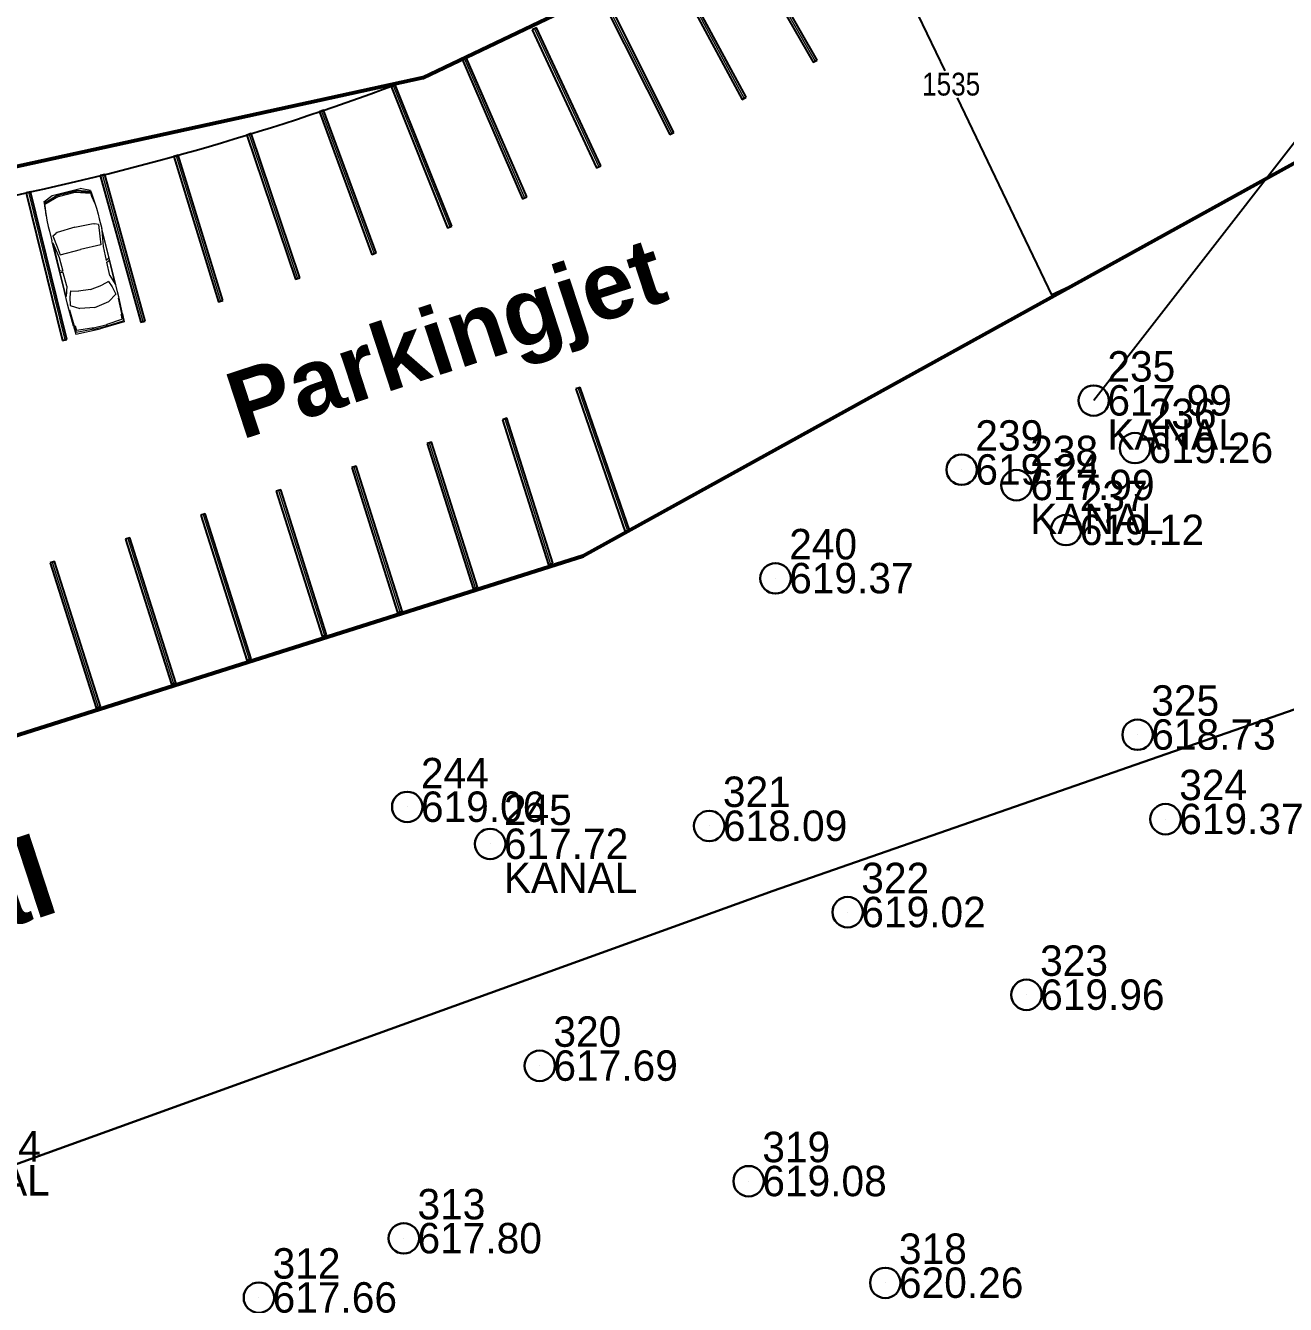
# Model space of a CAD drawing. Header units: centimetres. Extents: x 85226 to 578505, y -13061 to 170378.
# Drawn here: x 466040 to 470181, y 98941 to 103145 of the extents above; entities that cross this region are included whole.
import ezdxf

# ---------------------------------------------------------------- set-up
doc = ezdxf.new("R2010")
doc.units = ezdxf.units.CM
for name, color, linetype, lineweight in [('01 Bodrumi_Pen_No__87', 87, 'Continuous', 18), ('Dimensionet', 150, 'Continuous', 15), ('Dimensionet_Pen_No__4', 4, 'Continuous', 18), ('Pllaka 0 kontrapllaka_Pen_No__62', 62, 'Continuous', 18), ('Spotat', 1, 'Continuous', 15)]:
    doc.layers.add(name, color=color, linetype=linetype, lineweight=lineweight)
for name, color, linetype in [('_KOCKA', 5, 'Continuous'), ('OBILIQ_PAR_PARCELGEOM_ILI', 7, 'Continuous'), ('Parcela Baze', 7, 'Continuous'), ('V-NODE', 1, 'Continuous'), ('V-NODE-TEXT', 11, 'Continuous')]:
    doc.layers.add(name, color=color, linetype=linetype)
doc.styles.add('Dimensionet CM', font='swissc.ttf', dxfattribs={"height": 15})
doc.dimstyles.new('Maxi shkronjat', dxfattribs={"dimscale": 2, "dimtxt": 30, "dimasz": 1, "dimexe": 1, "dimexo": 1, "dimgap": 3, "dimtad": 0, "dimtih": 1, "dimtoh": 1, "dimzin": 9, "dimtxsty": 'Dimensionet CM', "dimblk": 'ARCHTICK', "dimcen": 1, "dimdle": 1, "dimadec": 0, "dimazin": 0, "dimtfac": 1, "dimtmove": 0, "dimatfit": 3, "dimldrblk": 'ARCHTICK', "dimfxl": 1, "dimarcsym": 0})

# ---------------------------------------------------------------- blocks, each defined once
blk = doc.blocks.new('*U3408')
at = {"color": 0, "linetype": 'ByBlock', "lineweight": -2, "transparency": 16777216}
blk.add_line((0, 0), (0, 0), dxfattribs=at)
blk.add_circle((0, 0), 0.5, dxfattribs=at)
blk = doc.blocks.new('*U3409', base_point=(7509499.948, 4726953.658, 617.9886))
at = {"layer": 'V-NODE-TEXT', "color": 1, "linetype": 'ByBlock', "char_height": 1}
for s, insert, attachment_point in [('235', (7509500.398, 4726954.268573, 617.9886), 7), ('617.99', (7509500.398, 4726953.658, 617.9886), 4), ('KANAL', (7509500.398, 4726953.047427, 617.9886), 1)]:
    blk.add_mtext(s, dxfattribs=dict(at, insert=insert, attachment_point=attachment_point))
blk = doc.blocks.new('*U3410', base_point=(7509499.948, 4726953.658, 617.989))
at = {"layer": 'V-NODE-TEXT', "color": 7, "lineweight": -2}
blk.add_blockref('*U3409', (7509499.948, 4726953.658, 617.989), dxfattribs=at)
blk = doc.blocks.new('*U3411', base_point=(7509499.948, 4726953.658, 617.989))
at = {"layer": 'V-NODE', "color": 7, "lineweight": -2, "xscale": 0.9999999800000003, "yscale": 0.9999999800000003, "zscale": 0.9999999800000003}
blk.add_blockref('*U3408', (7509499.948, 4726953.658, 617.989), dxfattribs=at)
at = {"layer": 'V-NODE-TEXT', "color": 7, "lineweight": -2}
blk.add_blockref('*U3410', (7509499.948, 4726953.658, 617.989), dxfattribs=at)
blk = doc.blocks.new('*U3412', base_point=(7509501.305, 4726952.097, 619.2598))
at = {"layer": 'V-NODE-TEXT', "color": 1, "linetype": 'ByBlock', "char_height": 1}
for s, insert, attachment_point in [('236', (7509501.755, 4726952.707573, 619.2598), 7), ('619.26', (7509501.755, 4726952.097, 619.2598), 4)]:
    blk.add_mtext(s, dxfattribs=dict(at, insert=insert, attachment_point=attachment_point))
blk = doc.blocks.new('*U3413', base_point=(7509501.305, 4726952.097, 619.26))
at = {"layer": 'V-NODE-TEXT', "color": 7, "lineweight": -2}
blk.add_blockref('*U3412', (7509501.305, 4726952.097, 619.26), dxfattribs=at)
blk = doc.blocks.new('*U3414', base_point=(7509501.305, 4726952.097, 619.26))
at = {"layer": 'V-NODE', "color": 7, "lineweight": -2, "xscale": 0.9999999800000003, "yscale": 0.9999999800000003, "zscale": 0.9999999800000003}
blk.add_blockref('*U3408', (7509501.305, 4726952.097, 619.26), dxfattribs=at)
at = {"layer": 'V-NODE-TEXT', "color": 7, "lineweight": -2}
blk.add_blockref('*U3413', (7509501.305, 4726952.097, 619.26), dxfattribs=at)
blk = doc.blocks.new('*U3415', base_point=(7509499.039, 4726949.402, 619.1177))
at = {"layer": 'V-NODE-TEXT', "color": 1, "linetype": 'ByBlock', "char_height": 1}
for s, insert, attachment_point in [('237', (7509499.489, 4726950.012573, 619.1177), 7), ('619.12', (7509499.489, 4726949.402, 619.1177), 4)]:
    blk.add_mtext(s, dxfattribs=dict(at, insert=insert, attachment_point=attachment_point))
blk = doc.blocks.new('*U3416', base_point=(7509499.039, 4726949.402, 619.118))
at = {"layer": 'V-NODE-TEXT', "color": 7, "lineweight": -2}
blk.add_blockref('*U3415', (7509499.039, 4726949.402, 619.118), dxfattribs=at)
blk = doc.blocks.new('*U3417', base_point=(7509499.039, 4726949.402, 619.118))
at = {"layer": 'V-NODE', "color": 7, "lineweight": -2, "xscale": 0.9999999800000003, "yscale": 0.9999999800000003, "zscale": 0.9999999800000003}
blk.add_blockref('*U3408', (7509499.039, 4726949.402, 619.118), dxfattribs=at)
at = {"layer": 'V-NODE-TEXT', "color": 7, "lineweight": -2}
blk.add_blockref('*U3416', (7509499.039, 4726949.402, 619.118), dxfattribs=at)
blk = doc.blocks.new('*U3418', base_point=(7509497.41, 4726950.878, 617.9931))
at = {"layer": 'V-NODE-TEXT', "color": 1, "linetype": 'ByBlock', "char_height": 1}
for s, insert, attachment_point in [('238', (7509497.86, 4726951.488573, 617.9931), 7), ('617.99', (7509497.86, 4726950.878, 617.9931), 4), ('KANAL', (7509497.86, 4726950.267427, 617.9931), 1)]:
    blk.add_mtext(s, dxfattribs=dict(at, insert=insert, attachment_point=attachment_point))
blk = doc.blocks.new('*U3419', base_point=(7509497.41, 4726950.878, 617.993))
at = {"layer": 'V-NODE-TEXT', "color": 7, "lineweight": -2}
blk.add_blockref('*U3418', (7509497.41, 4726950.878, 617.993), dxfattribs=at)
blk = doc.blocks.new('*U3420', base_point=(7509497.41, 4726950.878, 617.993))
at = {"layer": 'V-NODE', "color": 7, "lineweight": -2, "xscale": 0.9999999800000003, "yscale": 0.9999999800000003, "zscale": 0.9999999800000003}
blk.add_blockref('*U3408', (7509497.41, 4726950.878, 617.993), dxfattribs=at)
at = {"layer": 'V-NODE-TEXT', "color": 7, "lineweight": -2}
blk.add_blockref('*U3419', (7509497.41, 4726950.878, 617.993), dxfattribs=at)
blk = doc.blocks.new('*U3421', base_point=(7509495.608, 4726951.387, 619.2397))
at = {"layer": 'V-NODE-TEXT', "color": 1, "linetype": 'ByBlock', "char_height": 1}
for s, insert, attachment_point in [('239', (7509496.058, 4726951.997573, 619.2397), 7), ('619.24', (7509496.058, 4726951.387, 619.2397), 4)]:
    blk.add_mtext(s, dxfattribs=dict(at, insert=insert, attachment_point=attachment_point))
blk = doc.blocks.new('*U3422', base_point=(7509495.608, 4726951.387, 619.24))
at = {"layer": 'V-NODE-TEXT', "color": 7, "lineweight": -2}
blk.add_blockref('*U3421', (7509495.608, 4726951.387, 619.24), dxfattribs=at)
blk = doc.blocks.new('*U3423', base_point=(7509495.608, 4726951.387, 619.24))
at = {"layer": 'V-NODE', "color": 7, "lineweight": -2, "xscale": 0.9999999800000003, "yscale": 0.9999999800000003, "zscale": 0.9999999800000003}
blk.add_blockref('*U3408', (7509495.608, 4726951.387, 619.24), dxfattribs=at)
at = {"layer": 'V-NODE-TEXT', "color": 7, "lineweight": -2}
blk.add_blockref('*U3422', (7509495.608, 4726951.387, 619.24), dxfattribs=at)
blk = doc.blocks.new('*U3424', base_point=(7509489.489, 4726947.815, 619.367))
at = {"layer": 'V-NODE-TEXT', "color": 1, "linetype": 'ByBlock', "char_height": 1}
for s, insert, attachment_point in [('240', (7509489.939, 4726948.426, 619.367), 7), ('619.37', (7509489.939, 4726947.815, 619.367), 4)]:
    blk.add_mtext(s, dxfattribs=dict(at, insert=insert, attachment_point=attachment_point))
blk = doc.blocks.new('*U3425', base_point=(7509489.489, 4726947.815, 619.367))
at = {"layer": 'V-NODE-TEXT', "color": 7, "lineweight": -2}
blk.add_blockref('*U3424', (7509489.489, 4726947.815, 619.367), dxfattribs=at)
blk = doc.blocks.new('*U3426', base_point=(7509489.489, 4726947.815, 619.367))
at = {"layer": 'V-NODE', "color": 7, "lineweight": -2, "xscale": 0.9999999800000003, "yscale": 0.9999999800000003, "zscale": 0.9999999800000003}
blk.add_blockref('*U3408', (7509489.489, 4726947.815, 619.367), dxfattribs=at)
at = {"layer": 'V-NODE-TEXT', "color": 7, "lineweight": -2}
blk.add_blockref('*U3425', (7509489.489, 4726947.815, 619.367), dxfattribs=at)
blk = doc.blocks.new('*U3427', base_point=(7509477.384, 4726940.302, 619.0599))
at = {"layer": 'V-NODE-TEXT', "color": 1, "linetype": 'ByBlock', "char_height": 1}
for s, insert, attachment_point in [('244', (7509477.834, 4726940.912573, 619.0599), 7), ('619.06', (7509477.834, 4726940.302, 619.0599), 4)]:
    blk.add_mtext(s, dxfattribs=dict(at, insert=insert, attachment_point=attachment_point))
blk = doc.blocks.new('*U3428', base_point=(7509477.384, 4726940.302, 619.06))
at = {"layer": 'V-NODE-TEXT', "color": 7, "lineweight": -2}
blk.add_blockref('*U3427', (7509477.384, 4726940.302, 619.06), dxfattribs=at)
blk = doc.blocks.new('*U3429', base_point=(7509477.384, 4726940.302, 619.06))
at = {"layer": 'V-NODE', "color": 7, "lineweight": -2, "xscale": 0.9999999800000003, "yscale": 0.9999999800000003, "zscale": 0.9999999800000003}
blk.add_blockref('*U3408', (7509477.384, 4726940.302, 619.06), dxfattribs=at)
at = {"layer": 'V-NODE-TEXT', "color": 7, "lineweight": -2}
blk.add_blockref('*U3428', (7509477.384, 4726940.302, 619.06), dxfattribs=at)
blk = doc.blocks.new('*U3430', base_point=(7509480.11, 4726939.084, 617.718))
at = {"layer": 'V-NODE-TEXT', "color": 1, "linetype": 'ByBlock', "char_height": 1}
for s, insert, attachment_point in [('245', (7509480.56, 4726939.694573, 617.718), 7), ('617.72', (7509480.56, 4726939.084, 617.718), 4), ('KANAL', (7509480.56, 4726938.473427, 617.718), 1)]:
    blk.add_mtext(s, dxfattribs=dict(at, insert=insert, attachment_point=attachment_point))
blk = doc.blocks.new('*U3431', base_point=(7509480.11, 4726939.084, 617.718))
at = {"layer": 'V-NODE-TEXT', "color": 7, "lineweight": -2}
blk.add_blockref('*U3430', (7509480.11, 4726939.084, 617.718), dxfattribs=at)
blk = doc.blocks.new('*U3432', base_point=(7509480.11, 4726939.084, 617.718))
at = {"layer": 'V-NODE', "color": 7, "lineweight": -2, "xscale": 0.9999999800000003, "yscale": 0.9999999800000003, "zscale": 0.9999999800000003}
blk.add_blockref('*U3408', (7509480.11, 4726939.084, 617.718), dxfattribs=at)
at = {"layer": 'V-NODE-TEXT', "color": 7, "lineweight": -2}
blk.add_blockref('*U3431', (7509480.11, 4726939.084, 617.718), dxfattribs=at)
blk = doc.blocks.new('*U3433', base_point=(7509460.8, 4726929.139, 617.2432))
at = {"layer": 'V-NODE-TEXT', "color": 1, "linetype": 'ByBlock', "char_height": 1}
for s, insert, attachment_point in [('246', (7509461.25, 4726929.749573, 617.2432), 7), ('617.24', (7509461.25, 4726929.139, 617.2432), 4), ('KANAL', (7509461.25, 4726928.528427, 617.2432), 1)]:
    blk.add_mtext(s, dxfattribs=dict(at, insert=insert, attachment_point=attachment_point))
blk = doc.blocks.new('*U3434', base_point=(7509460.8, 4726929.139, 617.243))
at = {"layer": 'V-NODE-TEXT', "color": 7, "lineweight": -2}
blk.add_blockref('*U3433', (7509460.8, 4726929.139, 617.243), dxfattribs=at)
blk = doc.blocks.new('*U3435', base_point=(7509460.8, 4726929.139, 617.243))
at = {"layer": 'V-NODE', "color": 7, "lineweight": -2, "xscale": 0.9999999800000003, "yscale": 0.9999999800000003, "zscale": 0.9999999800000003}
blk.add_blockref('*U3408', (7509460.8, 4726929.139, 617.243), dxfattribs=at)
at = {"layer": 'V-NODE-TEXT', "color": 7, "lineweight": -2}
blk.add_blockref('*U3434', (7509460.8, 4726929.139, 617.243), dxfattribs=at)
blk = doc.blocks.new('*U3574', base_point=(7509472.508, 4726924.172, 617.6588))
at = {"layer": 'V-NODE-TEXT', "color": 1, "linetype": 'ByBlock', "char_height": 1}
for s, insert, attachment_point in [('312', (7509472.958, 4726924.782573, 617.6588), 7), ('617.66', (7509472.958, 4726924.172, 617.6588), 4)]:
    blk.add_mtext(s, dxfattribs=dict(at, insert=insert, attachment_point=attachment_point))
blk = doc.blocks.new('*U3575', base_point=(7509472.508, 4726924.172, 617.659))
at = {"layer": 'V-NODE-TEXT', "color": 7, "lineweight": -2}
blk.add_blockref('*U3574', (7509472.508, 4726924.172, 617.659), dxfattribs=at)
blk = doc.blocks.new('*U3576', base_point=(7509472.508, 4726924.172, 617.659))
at = {"layer": 'V-NODE', "color": 7, "lineweight": -2, "xscale": 0.9999999800000003, "yscale": 0.9999999800000003, "zscale": 0.9999999800000003}
blk.add_blockref('*U3408', (7509472.508, 4726924.172, 617.659), dxfattribs=at)
at = {"layer": 'V-NODE-TEXT', "color": 7, "lineweight": -2}
blk.add_blockref('*U3575', (7509472.508, 4726924.172, 617.659), dxfattribs=at)
blk = doc.blocks.new('*U3577', base_point=(7509477.271, 4726926.12, 617.8008))
at = {"layer": 'V-NODE-TEXT', "color": 1, "linetype": 'ByBlock', "char_height": 1}
for s, insert, attachment_point in [('313', (7509477.721, 4726926.730573, 617.8008), 7), ('617.80', (7509477.721, 4726926.12, 617.8008), 4)]:
    blk.add_mtext(s, dxfattribs=dict(at, insert=insert, attachment_point=attachment_point))
blk = doc.blocks.new('*U3578', base_point=(7509477.271, 4726926.12, 617.801))
at = {"layer": 'V-NODE-TEXT', "color": 7, "lineweight": -2}
blk.add_blockref('*U3577', (7509477.271, 4726926.12, 617.801), dxfattribs=at)
blk = doc.blocks.new('*U3579', base_point=(7509477.271, 4726926.12, 617.801))
at = {"layer": 'V-NODE', "color": 7, "lineweight": -2, "xscale": 0.9999999800000003, "yscale": 0.9999999800000003, "zscale": 0.9999999800000003}
blk.add_blockref('*U3408', (7509477.271, 4726926.12, 617.801), dxfattribs=at)
at = {"layer": 'V-NODE-TEXT', "color": 7, "lineweight": -2}
blk.add_blockref('*U3578', (7509477.271, 4726926.12, 617.801), dxfattribs=at)
blk = doc.blocks.new('*U3592', base_point=(7509493.097, 4726924.655, 620.2556))
at = {"layer": 'V-NODE-TEXT', "color": 1, "linetype": 'ByBlock', "char_height": 1}
for s, insert, attachment_point in [('318', (7509493.547, 4726925.265573, 620.2556), 7), ('620.26', (7509493.547, 4726924.655, 620.2556), 4)]:
    blk.add_mtext(s, dxfattribs=dict(at, insert=insert, attachment_point=attachment_point))
blk = doc.blocks.new('*U3593', base_point=(7509493.097, 4726924.655, 620.256))
at = {"layer": 'V-NODE-TEXT', "color": 7, "lineweight": -2}
blk.add_blockref('*U3592', (7509493.097, 4726924.655, 620.256), dxfattribs=at)
blk = doc.blocks.new('*U3594', base_point=(7509493.097, 4726924.655, 620.256))
at = {"layer": 'V-NODE', "color": 7, "lineweight": -2, "xscale": 0.9999999800000003, "yscale": 0.9999999800000003, "zscale": 0.9999999800000003}
blk.add_blockref('*U3408', (7509493.097, 4726924.655, 620.256), dxfattribs=at)
at = {"layer": 'V-NODE-TEXT', "color": 7, "lineweight": -2}
blk.add_blockref('*U3593', (7509493.097, 4726924.655, 620.256), dxfattribs=at)
blk = doc.blocks.new('*U3595', base_point=(7509488.605, 4726927.998, 619.0756))
at = {"layer": 'V-NODE-TEXT', "color": 1, "linetype": 'ByBlock', "char_height": 1}
for s, insert, attachment_point in [('319', (7509489.055, 4726928.608573, 619.0756), 7), ('619.08', (7509489.055, 4726927.998, 619.0756), 4)]:
    blk.add_mtext(s, dxfattribs=dict(at, insert=insert, attachment_point=attachment_point))
blk = doc.blocks.new('*U3596', base_point=(7509488.605, 4726927.998, 619.076))
at = {"layer": 'V-NODE-TEXT', "color": 7, "lineweight": -2}
blk.add_blockref('*U3595', (7509488.605, 4726927.998, 619.076), dxfattribs=at)
blk = doc.blocks.new('*U3597', base_point=(7509488.605, 4726927.998, 619.076))
at = {"layer": 'V-NODE', "color": 7, "lineweight": -2, "xscale": 0.9999999800000003, "yscale": 0.9999999800000003, "zscale": 0.9999999800000003}
blk.add_blockref('*U3408', (7509488.605, 4726927.998, 619.076), dxfattribs=at)
at = {"layer": 'V-NODE-TEXT', "color": 7, "lineweight": -2}
blk.add_blockref('*U3596', (7509488.605, 4726927.998, 619.076), dxfattribs=at)
blk = doc.blocks.new('*U3598', base_point=(7509481.739, 4726931.792, 617.6876))
at = {"layer": 'V-NODE-TEXT', "color": 1, "linetype": 'ByBlock', "char_height": 1}
for s, insert, attachment_point in [('320', (7509482.189, 4726932.402573, 617.6876), 7), ('617.69', (7509482.189, 4726931.792, 617.6876), 4)]:
    blk.add_mtext(s, dxfattribs=dict(at, insert=insert, attachment_point=attachment_point))
blk = doc.blocks.new('*U3599', base_point=(7509481.739, 4726931.792, 617.688))
at = {"layer": 'V-NODE-TEXT', "color": 7, "lineweight": -2}
blk.add_blockref('*U3598', (7509481.739, 4726931.792, 617.688), dxfattribs=at)
blk = doc.blocks.new('*U3600', base_point=(7509481.739, 4726931.792, 617.688))
at = {"layer": 'V-NODE', "color": 7, "lineweight": -2, "xscale": 0.9999999800000003, "yscale": 0.9999999800000003, "zscale": 0.9999999800000003}
blk.add_blockref('*U3408', (7509481.739, 4726931.792, 617.688), dxfattribs=at)
at = {"layer": 'V-NODE-TEXT', "color": 7, "lineweight": -2}
blk.add_blockref('*U3599', (7509481.739, 4726931.792, 617.688), dxfattribs=at)
blk = doc.blocks.new('*U3601', base_point=(7509487.31, 4726939.675, 618.0936))
at = {"layer": 'V-NODE-TEXT', "color": 1, "linetype": 'ByBlock', "char_height": 1}
for s, insert, attachment_point in [('321', (7509487.76, 4726940.285573, 618.0936), 7), ('618.09', (7509487.76, 4726939.675, 618.0936), 4)]:
    blk.add_mtext(s, dxfattribs=dict(at, insert=insert, attachment_point=attachment_point))
blk = doc.blocks.new('*U3602', base_point=(7509487.31, 4726939.675, 618.094))
at = {"layer": 'V-NODE-TEXT', "color": 7, "lineweight": -2}
blk.add_blockref('*U3601', (7509487.31, 4726939.675, 618.094), dxfattribs=at)
blk = doc.blocks.new('*U3603', base_point=(7509487.31, 4726939.675, 618.094))
at = {"layer": 'V-NODE', "color": 7, "lineweight": -2, "xscale": 0.9999999800000003, "yscale": 0.9999999800000003, "zscale": 0.9999999800000003}
blk.add_blockref('*U3408', (7509487.31, 4726939.675, 618.094), dxfattribs=at)
at = {"layer": 'V-NODE-TEXT', "color": 7, "lineweight": -2}
blk.add_blockref('*U3602', (7509487.31, 4726939.675, 618.094), dxfattribs=at)
blk = doc.blocks.new('*U3604', base_point=(7509491.86, 4726936.841, 619.017))
at = {"layer": 'V-NODE-TEXT', "color": 1, "linetype": 'ByBlock', "char_height": 1}
for s, insert, attachment_point in [('322', (7509492.31, 4726937.451573, 619.017), 7), ('619.02', (7509492.31, 4726936.841, 619.017), 4)]:
    blk.add_mtext(s, dxfattribs=dict(at, insert=insert, attachment_point=attachment_point))
blk = doc.blocks.new('*U3605', base_point=(7509491.86, 4726936.841, 619.017))
at = {"layer": 'V-NODE-TEXT', "color": 7, "lineweight": -2}
blk.add_blockref('*U3604', (7509491.86, 4726936.841, 619.017), dxfattribs=at)
blk = doc.blocks.new('*U3606', base_point=(7509491.86, 4726936.841, 619.017))
at = {"layer": 'V-NODE', "color": 7, "lineweight": -2, "xscale": 0.9999999800000003, "yscale": 0.9999999800000003, "zscale": 0.9999999800000003}
blk.add_blockref('*U3408', (7509491.86, 4726936.841, 619.017), dxfattribs=at)
at = {"layer": 'V-NODE-TEXT', "color": 7, "lineweight": -2}
blk.add_blockref('*U3605', (7509491.86, 4726936.841, 619.017), dxfattribs=at)
blk = doc.blocks.new('*U3607', base_point=(7509497.737, 4726934.124, 619.958))
at = {"layer": 'V-NODE-TEXT', "color": 1, "linetype": 'ByBlock', "char_height": 1}
for s, insert, attachment_point in [('323', (7509498.187, 4726934.734573, 619.958), 7), ('619.96', (7509498.187, 4726934.124, 619.958), 4)]:
    blk.add_mtext(s, dxfattribs=dict(at, insert=insert, attachment_point=attachment_point))
blk = doc.blocks.new('*U3608', base_point=(7509497.737, 4726934.124, 619.958))
at = {"layer": 'V-NODE-TEXT', "color": 7, "lineweight": -2}
blk.add_blockref('*U3607', (7509497.737, 4726934.124, 619.958), dxfattribs=at)
blk = doc.blocks.new('*U3609', base_point=(7509497.737, 4726934.124, 619.958))
at = {"layer": 'V-NODE', "color": 7, "lineweight": -2, "xscale": 0.9999999800000003, "yscale": 0.9999999800000003, "zscale": 0.9999999800000003}
blk.add_blockref('*U3408', (7509497.737, 4726934.124, 619.958), dxfattribs=at)
at = {"layer": 'V-NODE-TEXT', "color": 7, "lineweight": -2}
blk.add_blockref('*U3608', (7509497.737, 4726934.124, 619.958), dxfattribs=at)
blk = doc.blocks.new('*U3610', base_point=(7509502.309, 4726939.899, 619.37))
at = {"layer": 'V-NODE-TEXT', "color": 1, "linetype": 'ByBlock', "char_height": 1}
for s, insert, attachment_point in [('324', (7509502.759, 4726940.51, 619.37), 7), ('619.37', (7509502.759, 4726939.899, 619.37), 4)]:
    blk.add_mtext(s, dxfattribs=dict(at, insert=insert, attachment_point=attachment_point))
blk = doc.blocks.new('*U3611', base_point=(7509502.309, 4726939.899, 619.37))
at = {"layer": 'V-NODE-TEXT', "color": 7, "lineweight": -2}
blk.add_blockref('*U3610', (7509502.309, 4726939.899, 619.37), dxfattribs=at)
blk = doc.blocks.new('*U3612', base_point=(7509502.309, 4726939.899, 619.37))
at = {"layer": 'V-NODE', "color": 7, "lineweight": -2, "xscale": 0.9999999800000003, "yscale": 0.9999999800000003, "zscale": 0.9999999800000003}
blk.add_blockref('*U3408', (7509502.309, 4726939.899, 619.37), dxfattribs=at)
at = {"layer": 'V-NODE-TEXT', "color": 7, "lineweight": -2}
blk.add_blockref('*U3611', (7509502.309, 4726939.899, 619.37), dxfattribs=at)
blk = doc.blocks.new('*U3613', base_point=(7509501.39, 4726942.675, 618.727))
at = {"layer": 'V-NODE-TEXT', "color": 1, "linetype": 'ByBlock', "char_height": 1}
for s, insert, attachment_point in [('325', (7509501.84, 4726943.286, 618.727), 7), ('618.73', (7509501.84, 4726942.675, 618.727), 4)]:
    blk.add_mtext(s, dxfattribs=dict(at, insert=insert, attachment_point=attachment_point))
blk = doc.blocks.new('*U3614', base_point=(7509501.39, 4726942.675, 618.727))
at = {"layer": 'V-NODE-TEXT', "color": 7, "lineweight": -2}
blk.add_blockref('*U3613', (7509501.39, 4726942.675, 618.727), dxfattribs=at)
blk = doc.blocks.new('*U3615', base_point=(7509501.39, 4726942.675, 618.727))
at = {"layer": 'V-NODE', "color": 7, "lineweight": -2, "xscale": 0.9999999800000003, "yscale": 0.9999999800000003, "zscale": 0.9999999800000003}
blk.add_blockref('*U3408', (7509501.39, 4726942.675, 618.727), dxfattribs=at)
at = {"layer": 'V-NODE-TEXT', "color": 7, "lineweight": -2}
blk.add_blockref('*U3614', (7509501.39, 4726942.675, 618.727), dxfattribs=at)
blk = doc.blocks.new('_ArchTick')
at = {"layer": 'Spotat', "color": 0, "const_width": 0.15}
blk.add_lwpolyline([(-0.5, -0.5), (0.5, 0.5)], dxfattribs=at)
blk = doc.blocks.new('*D4633')
at = {"layer": 'DEFPOINTS', "color": 0, "transparency": 16777216}
for p in [(468844.9, 103689.2), (468751.5, 103644.6), (469506.9, 102304)]:
    blk.add_point(p, dxfattribs=at)
at = {"layer": 'Dimensionet', "color": 0, "lineweight": -2, "transparency": 16777216}
for p, q in [((468843.1, 103688.3), (468749.7, 103643.7)), ((468750.6, 103646.4), (469061.2, 102996.5)), ((469414.4, 102257.6), (469103.8, 102907.5)), ((469505.1, 102303.1), (469411.7, 102258.5))]:
    blk.add_line(p, q, dxfattribs=at)
at = {"layer": 'Dimensionet', "color": 0, "lineweight": -2, "transparency": 16777216, "xscale": 2, "yscale": 2, "zscale": 2}
for p, rotation in [((468751.5, 103644.6), 115.5430879740552), ((469413.5, 102259.4), 295.5430879740552)]:
    blk.add_blockref('_ArchTick', p, dxfattribs=dict(at, rotation=rotation))
at = {"layer": 'Dimensionet', "color": 0, "transparency": 16777216, "insert": (469082.5, 102952), "char_height": 15, "attachment_point": 5, "style": 'Dimensionet CM'}
blk.add_mtext('{\\H5x;1535}', dxfattribs=at)

msp = doc.modelspace()

# ---------------------------------------------------------------- linework, layer by layer
for p, q in [((468380.479, 103457.992), (468629.161, 103024.221)), ((468642.174, 103031.682), (468393.492, 103465.453)), ((468158.617, 103342.7), (468395.075, 102902.146)), ((468408.292, 102909.24), (468171.834, 103349.794)), ((467933.619, 103233.655), (468157.668, 102786.663)), ((468171.078, 102793.384), (467947.029, 103240.377)), ((467719.253, 103137.288), (467705.66, 103130.944)), ((467705.66, 103130.944), (467917.125, 102677.862)), ((467930.717, 102684.206), (467719.253, 103137.288)), ((467488.684, 103040.607), (467474.919, 103034.645)), ((467474.919, 103034.645), (467673.634, 102575.829)), ((467687.398, 102581.79), (467488.684, 103040.607)), ((468629.161, 103024.221), (468642.174, 103031.682)), ((467255.502, 102950.41), (467241.576, 102944.836)), ((467441.311, 102486.217), (467255.502, 102950.41)), ((467241.576, 102944.836), (467427.385, 102480.643)), ((468395.075, 102902.146), (468408.292, 102909.24)), ((467019.889, 102866.768), (467005.813, 102861.585)), ((467192.648, 102397.562), (467019.889, 102866.768)), ((467005.813, 102861.585), (467178.572, 102392.379)), ((466782.03, 102789.745), (466767.815, 102784.958)), ((466767.815, 102784.958), (466927.388, 102311.105)), ((466941.604, 102315.892), (466782.03, 102789.745)), ((468157.668, 102786.663), (468171.078, 102793.384)), ((466542.111, 102719.402), (466527.767, 102715.014)), ((466527.767, 102715.014), (466674.031, 102236.886)), ((466688.375, 102241.274), (466542.111, 102719.402)), ((466300.319, 102655.795), (466285.858, 102651.81)), ((466433.158, 102173.764), (466300.319, 102655.795)), ((467917.125, 102677.862), (467930.717, 102684.206)), ((466285.858, 102651.81), (466418.697, 102169.779)), ((466056.843, 102598.972), (466042.276, 102595.393)), ((466042.276, 102595.393), (466161.587, 102109.836)), ((466176.154, 102113.416), (466056.843, 102598.972)), ((467673.634, 102575.829), (467687.398, 102581.79)), ((467427.385, 102480.643), (467441.311, 102486.217)), ((467178.572, 102392.379), (467192.648, 102397.562)), ((466927.388, 102311.105), (466941.604, 102315.892)), ((466674.031, 102236.886), (466688.375, 102241.274)), ((466418.697, 102169.779), (466433.158, 102173.764)), ((466161.587, 102109.836), (466176.154, 102113.416)), ((467863.511, 101955.799), (467849.329, 101950.913)), ((467849.329, 101950.913), (468012.191, 101478.18)), ((468026.373, 101483.066), (467863.511, 101955.799)), ((467622.276, 101854.132), (467607.975, 101849.604)), ((467607.975, 101849.604), (467758.925, 101372.933)), ((467773.225, 101377.462), (467622.276, 101854.132)), ((467374.407, 101775.638), (467360.107, 101771.11)), ((467360.107, 101771.11), (467511.056, 101294.44)), ((467525.356, 101298.968), (467374.407, 101775.638)), ((467126.539, 101697.145), (467112.239, 101692.616)), ((467112.239, 101692.616), (467263.188, 101215.946)), ((467277.488, 101220.475), (467126.539, 101697.145)), ((466878.67, 101618.651), (466864.37, 101614.123)), ((466864.37, 101614.123), (467015.319, 101137.453)), ((467029.619, 101141.981), (466878.67, 101618.651)), ((466630.802, 101540.158), (466616.502, 101535.629)), ((466616.502, 101535.629), (466767.451, 101058.959)), ((466781.751, 101063.488), (466630.802, 101540.158)), ((466382.933, 101461.664), (466368.633, 101457.136)), ((466368.633, 101457.136), (466519.583, 100980.466)), ((466533.883, 100984.994), (466382.933, 101461.664)), ((466135.065, 101383.171), (466120.765, 101378.642)), ((466120.765, 101378.642), (466271.714, 100901.972)), ((466286.014, 100906.5), (466135.065, 101383.171)), ((467758.925, 101372.933), (467773.225, 101377.462)), ((467511.056, 101294.44), (467525.356, 101298.968)), ((467263.188, 101215.946), (467277.488, 101220.475)), ((467015.319, 101137.453), (467029.619, 101141.981)), ((466767.451, 101058.959), (466781.751, 101063.488)), ((466519.583, 100980.466), (466533.883, 100984.994)), ((466271.714, 100901.972), (466286.014, 100906.5))]:
    msp.add_line(p, q)
msp.add_arc((464153.256, 111301.404), 8908.593, 272.6900343, 290.3791367)
at = {"layer": '01 Bodrumi_Pen_No__87', "color": 87, "linetype": 'Continuous', "lineweight": 18}
for p, q in [((468380.479, 103457.992), (468629.161, 103024.221)), ((468642.174, 103031.682), (468393.492, 103465.453)), ((468158.617, 103342.7), (468395.075, 102902.146)), ((468408.292, 102909.24), (468171.834, 103349.794)), ((467933.619, 103233.655), (468157.668, 102786.663)), ((468171.078, 102793.384), (467947.029, 103240.377)), ((467719.253, 103137.288), (467705.66, 103130.944)), ((467705.66, 103130.944), (467917.125, 102677.862)), ((467930.717, 102684.206), (467719.253, 103137.288)), ((467488.684, 103040.607), (467474.919, 103034.645)), ((467474.919, 103034.645), (467673.634, 102575.829)), ((467687.398, 102581.79), (467488.684, 103040.607)), ((468629.161, 103024.221), (468642.174, 103031.682)), ((467255.502, 102950.41), (467241.576, 102944.836)), ((467441.311, 102486.217), (467255.502, 102950.41)), ((467241.576, 102944.836), (467427.385, 102480.643)), ((468395.075, 102902.146), (468408.292, 102909.24)), ((467019.889, 102866.768), (467005.813, 102861.585)), ((467192.648, 102397.562), (467019.889, 102866.768)), ((467005.813, 102861.585), (467178.572, 102392.379)), ((466782.03, 102789.745), (466767.815, 102784.958)), ((466767.815, 102784.958), (466927.388, 102311.105)), ((466941.604, 102315.892), (466782.03, 102789.745)), ((468157.668, 102786.663), (468171.078, 102793.384)), ((466542.111, 102719.402), (466527.767, 102715.014)), ((466527.767, 102715.014), (466674.031, 102236.886)), ((466688.375, 102241.274), (466542.111, 102719.402)), ((466300.319, 102655.795), (466285.858, 102651.81)), ((466433.158, 102173.764), (466300.319, 102655.795)), ((467917.125, 102677.862), (467930.717, 102684.206)), ((466285.858, 102651.81), (466418.697, 102169.779)), ((466056.843, 102598.972), (466042.276, 102595.393)), ((466042.276, 102595.393), (466161.587, 102109.836)), ((466176.154, 102113.416), (466056.843, 102598.972)), ((467673.634, 102575.829), (467687.398, 102581.79)), ((467427.385, 102480.643), (467441.311, 102486.217)), ((467178.572, 102392.379), (467192.648, 102397.562)), ((466927.388, 102311.105), (466941.604, 102315.892)), ((466674.031, 102236.886), (466688.375, 102241.274)), ((466418.697, 102169.779), (466433.158, 102173.764)), ((466161.587, 102109.836), (466176.154, 102113.416)), ((467863.511, 101955.799), (467849.329, 101950.913)), ((467849.329, 101950.913), (468012.191, 101478.18)), ((468026.373, 101483.066), (467863.511, 101955.799)), ((467622.276, 101854.132), (467607.975, 101849.604)), ((467607.975, 101849.604), (467758.925, 101372.933)), ((467773.225, 101377.462), (467622.276, 101854.132)), ((467374.407, 101775.638), (467360.107, 101771.11)), ((467360.107, 101771.11), (467511.056, 101294.44)), ((467525.356, 101298.968), (467374.407, 101775.638)), ((467126.539, 101697.145), (467112.239, 101692.616)), ((467112.239, 101692.616), (467263.188, 101215.946)), ((467277.488, 101220.475), (467126.539, 101697.145)), ((466878.67, 101618.651), (466864.37, 101614.123)), ((466864.37, 101614.123), (467015.319, 101137.453)), ((467029.619, 101141.981), (466878.67, 101618.651)), ((466630.802, 101540.158), (466616.502, 101535.629)), ((466616.502, 101535.629), (466767.451, 101058.959)), ((466781.751, 101063.488), (466630.802, 101540.158)), ((466382.933, 101461.664), (466368.633, 101457.136)), ((466368.633, 101457.136), (466519.583, 100980.466)), ((466533.883, 100984.994), (466382.933, 101461.664)), ((466135.065, 101383.171), (466120.765, 101378.642)), ((466120.765, 101378.642), (466271.714, 100901.972)), ((466286.014, 100906.5), (466135.065, 101383.171)), ((467758.925, 101372.933), (467773.225, 101377.462)), ((467511.056, 101294.44), (467525.356, 101298.968)), ((467263.188, 101215.946), (467277.488, 101220.475)), ((467015.319, 101137.453), (467029.619, 101141.981)), ((466767.451, 101058.959), (466781.751, 101063.488)), ((466519.583, 100980.466), (466533.883, 100984.994)), ((466271.714, 100901.972), (466286.014, 100906.5))]:
    msp.add_line(p, q, dxfattribs=at)
at = {"layer": '_KOCKA', "elevation": 62207.42, "flags": 128}
msp.add_lwpolyline([(474385.513, 109406.084), (473601.089, 107721.606), (473051.881, 106409.677), (472526.771, 105387.761), (471527.833, 104186.157), (470559.851, 103208.485), (469551.063, 101912.334)], dxfattribs=at)
at = {"layer": 'Dimensionet_Pen_No__4', "color": 4, "linetype": 'Continuous', "lineweight": 18}
for p, q in [((466100.644, 102565.271), (466127.877, 102586.34)), ((466101.129, 102561.683), (466141.532, 102586.812)), ((466101.667, 102559.252), (466146.21, 102583.216)), ((466148.196, 102583.226), (466103.923, 102557.132)), ((466127.877, 102586.34), (466219.673, 102609.172)), ((466141.532, 102586.812), (466207.388, 102603.192)), ((466146.21, 102583.216), (466152.247, 102587.392)), ((466148.196, 102583.226), (466203.181, 102596.902)), ((466197.651, 102598.685), (466152.247, 102587.392)), ((466204.941, 102597.824), (466197.651, 102598.685)), ((466203.181, 102596.902), (466254.519, 102594.589)), ((466255.519, 102597.518), (466204.941, 102597.824)), ((466254.856, 102599.918), (466207.388, 102603.192)), ((466253.604, 102603.316), (466219.673, 102609.172)), ((466253.604, 102603.316), (466254.856, 102599.918)), ((466255.519, 102597.518), (466254.519, 102594.589)), ((466258.338, 102583.276), (466254.519, 102594.589)), ((466254.856, 102599.918), (466256.527, 102595.036)), ((466256.527, 102595.036), (466257.995, 102590.442)), ((466257.995, 102590.442), (466268.32, 102560.779)), ((466268.32, 102560.779), (466258.338, 102583.276)), ((466100.644, 102565.271), (466101.129, 102561.683)), ((466101.129, 102561.683), (466101.94, 102556.587)), ((466101.667, 102559.252), (466103.923, 102557.132)), ((466101.94, 102556.587), (466102.795, 102551.841)), ((466102.795, 102551.841), (466107.569, 102520.797)), ((466105.849, 102545.349), (466103.923, 102557.132)), ((466107.569, 102520.797), (466105.849, 102545.349)), ((466268.32, 102560.779), (466273.118, 102545.338)), ((466273.118, 102545.338), (466278.74, 102525.349)), ((466107.569, 102520.797), (466110.564, 102504.907)), ((466110.564, 102504.907), (466114.961, 102484.613)), ((466202.41, 102482.63), (466262.296, 102494.193)), ((466262.296, 102494.193), (466267.625, 102493.891)), ((466280.043, 102491.399), (466267.625, 102493.891)), ((466278.74, 102525.349), (466282.546, 102509.661)), ((466280.043, 102491.399), (466284.025, 102452.965)), ((466282.546, 102509.661), (466290.403, 102477.871)), ((466114.961, 102484.613), (466118.947, 102468.97)), ((466118.947, 102468.97), (466126.899, 102437.204)), ((466129.714, 102454.009), (466139.517, 102462.028)), ((466129.714, 102454.009), (466144.201, 102418.188)), ((466144.085, 102464.791), (466139.517, 102462.028)), ((466202.41, 102482.63), (466144.085, 102464.791)), ((466284.025, 102452.965), (466287.851, 102424.14)), ((466332.374, 102311.742), (466290.403, 102477.871)), ((466290.876, 102471.422), (466313.987, 102380.449)), ((466290.876, 102471.422), (466294.72, 102419.06)), ((466167.643, 102270.77), (466126.899, 102437.204)), ((466129.501, 102431.285), (466151.701, 102340.085)), ((466129.501, 102431.285), (466150.635, 102383.223)), ((466144.201, 102418.188), (466154.324, 102390.929)), ((466154.324, 102390.929), (466220.808, 102408.657)), ((466287.851, 102424.14), (466220.808, 102408.657)), ((466294.72, 102419.06), (466305.594, 102372.812)), ((466150.635, 102383.223), (466162.694, 102337.269)), ((466313.987, 102380.449), (466305.594, 102372.812)), ((466306.93, 102367.441), (466315.693, 102373.667)), ((466317.062, 102323.384), (466306.93, 102367.441)), ((466334.25, 102294.866), (466315.693, 102373.667)), ((466151.701, 102340.085), (466162.694, 102337.269)), ((466173.891, 102254.981), (466153.371, 102333.294)), ((466164.03, 102331.898), (466153.371, 102333.294)), ((466175.717, 102288.229), (466164.03, 102331.898)), ((466317.062, 102323.384), (466334.25, 102294.866)), ((466175.717, 102288.229), (466173.891, 102254.981)), ((466253.498, 102277.226), (466213.88, 102272.419)), ((466253.498, 102277.226), (466290.751, 102291.539)), ((466313.202, 102303.824), (466290.751, 102291.539)), ((466313.202, 102303.824), (466324.899, 102286.784)), ((466324.899, 102286.784), (466336.963, 102261.917)), ((466342.671, 102270.345), (466332.374, 102311.742)), ((466177.939, 102229.372), (466167.643, 102270.77)), ((466188.291, 102272.756), (466185.939, 102252.221)), ((466185.939, 102252.221), (466186.93, 102224.6)), ((466188.291, 102272.756), (466213.88, 102272.419)), ((466268.271, 102217.829), (466313.744, 102238.48)), ((466336.963, 102261.917), (466313.744, 102238.48)), ((466346.294, 102253.661), (466342.671, 102270.345)), ((466359.402, 102183.31), (466345.535, 102249.518)), ((466358.642, 102196.982), (466346.294, 102253.661)), ((466182.554, 102212.935), (466177.939, 102229.372)), ((466198.196, 102157.075), (466182.554, 102212.935)), ((466203.93, 102144.641), (466185.165, 102209.631)), ((466186.93, 102224.6), (466218.422, 102214.772)), ((466268.271, 102217.829), (466218.422, 102214.772)), ((466353.859, 102195.627), (466356.929, 102179.498)), ((466359.308, 102183.758), (466353.859, 102195.627)), ((466358.642, 102196.982), (466364.787, 102170.716)), ((466198.196, 102157.075), (466205.073, 102130.991)), ((466203.057, 102158.119), (466207.9, 102142.432)), ((466203.803, 102145.081), (466203.057, 102158.119)), ((466258.161, 102150.589), (466207.9, 102142.432)), ((466263.902, 102150.709), (466258.161, 102150.589)), ((466303.574, 102160.576), (466263.902, 102150.709)), ((466264.02, 102147.229), (466305.101, 102157.447)), ((466364.787, 102170.716), (466285.598, 102148.168)), ((466303.574, 102160.576), (466308.703, 102163.159)), ((466305.101, 102157.447), (466360.749, 102174.674)), ((466308.703, 102163.159), (466356.929, 102179.498)), ((466359.402, 102183.31), (466360.749, 102174.674)), ((466203.93, 102144.641), (466206.786, 102136.38)), ((466205.073, 102130.991), (466285.598, 102148.168)), ((466264.02, 102147.229), (466206.786, 102136.38))]:
    msp.add_line(p, q, dxfattribs=at)
at = {"layer": 'OBILIQ_PAR_PARCELGEOM_ILI', "color": 7, "linetype": 'Continuous'}
for points in [[(488828.863, 118016.934), (486074.863, 115333.834), (485677.763, 114979.134), (482615.263, 113913.534), (481065.163, 113374.134), (479662.863, 113306.534), (477508.563, 112791.334), (476494.763, 111709.934), (475785.163, 110924.434), (475151.563, 110121.834), (473977.263, 109564.334), (473225.063, 108545.034), (473911.463, 106041.034), (471140.263, 103206.434), (467873.463, 101401.534), (464098.063, 100206.834), (460322.863, 100689.934), (458632.163, 99914.534), (455606.863, 99050.234), (458428.863, 100880.634), (457450.063, 101033.134), (456242.463, 100690.034), (455289.063, 99838.334)], [(454582.163, 97972.734), (456098.263, 97599.734), (457493.963, 98508.134), (458101.663, 98851.034), (458817.563, 99109.734), (459701.763, 99449.734), (460459.963, 99741.334), (461617.263, 98920.534), (464246.363, 98765.834), (468497.563, 100300.334), (470559.663, 101018.134), (472475.063, 102108.534), (474320.863, 102905.434)]]:
    msp.add_lwpolyline(points, dxfattribs=at)
at = {"layer": 'Parcela Baze', "color": 6, "lineweight": 53}
msp.add_lwpolyline([(460322.863, 100689.934), (464098.063, 100206.834), (467873.463, 101401.534), (471140.263, 103206.434), (473911.463, 106041.034), (473438.263, 107767.334), (472743.563, 108734.434), (472097.463, 107056.534), (470898.063, 105295.834), (469279.963, 103897.134), (467345.663, 102972.734), (465320.163, 102530.834), (463336.563, 102193.134)], dxfattribs=at)
at = {"layer": 'Parcela Baze', "color": 6}
msp.add_lwpolyline([(471970.263, 93695.534), (473343.263, 98920.534), (474383.263, 102878.534), (474320.863, 102905.434), (472475.063, 102108.534), (470559.663, 101018.134), (468497.563, 100300.334), (464246.363, 98765.834), (461617.263, 98920.534), (460459.963, 99741.334), (459701.763, 99449.734), (458817.563, 99109.734), (458101.663, 98851.034), (457493.963, 98508.134), (457003.763, 98189.034), (458583.863, 96397.434)], dxfattribs=at)
at = {"layer": 'Pllaka 0 kontrapllaka_Pen_No__62', "color": 62, "linetype": 'Continuous', "lineweight": 18}
for p, q in [((468386.986, 103461.723), (468635.668, 103027.952)), ((468165.226, 103346.247), (468401.684, 102905.693)), ((467940.324, 103237.016), (468164.373, 102790.024)), ((467712.457, 103134.116), (467923.921, 102681.034)), ((467481.801, 103037.626), (467680.516, 102578.81)), ((467248.539, 102947.623), (467434.348, 102483.43)), ((467012.851, 102864.176), (467185.61, 102394.97)), ((466774.922, 102787.351), (466934.496, 102313.499)), ((466534.939, 102717.208), (466681.203, 102239.08)), ((466293.088, 102653.802), (466425.928, 102171.771)), ((466049.559, 102597.182), (466168.87, 102111.626)), ((467856.42, 101953.356), (468019.282, 101480.623)), ((467615.126, 101851.868), (467766.075, 101375.198)), ((467367.257, 101773.374), (467518.206, 101296.704)), ((467119.389, 101694.881), (467270.338, 101218.211)), ((466871.52, 101616.387), (467022.469, 101139.717)), ((466623.652, 101537.893), (466774.601, 101061.223)), ((466375.783, 101459.4), (466526.733, 100982.73)), ((466127.915, 101380.906), (466278.864, 100904.236))]:
    msp.add_line(p, q, dxfattribs=at)

# ---------------------------------------------------------------- block references
at = {"color": 5, "lineweight": 30, "xscale": 100, "yscale": 100, "zscale": 100}
for name, p in [('*U3411', (469551.063, 101912.334, 61798.86)), ('*U3414', (469686.763, 101756.234, 61925.98)), ('*U3423', (469117.063, 101685.234, 61923.97)), ('*U3420', (469297.263, 101634.334, 61799.31)), ('*U3417', (469460.163, 101486.734, 61911.77)), ('*U3426', (468505.163, 101328.034, 61936.75)), ('*U3615', (469695.263, 100814.034, 61872.74)), ('*U3429', (467294.663, 100576.734, 61905.99)), ('*U3603', (468287.263, 100514.034, 61809.36)), ('*U3612', (469787.163, 100536.434, 61937.02)), ('*U3432', (467567.263, 100454.934, 61771.8)), ('*U3606', (468742.263, 100230.634, 61901.7)), ('*U3609', (469329.963, 99958.934, 61995.8)), ('*U3600', (467730.163, 99725.734, 61768.76)), ('*U3435', (465636.263, 99460.434, 61724.32)), ('*U3597', (468416.763, 99346.334, 61907.56)), ('*U3579', (467283.363, 99158.534, 61780.08)), ('*U3594', (468865.963, 99012.034, 62025.56)), ('*U3576', (466807.063, 98963.734, 61765.88))]:
    msp.add_blockref(name, p, dxfattribs=at)

# ---------------------------------------------------------------- texts
at = {"attachment_point": 1, "rotation": 18.112388, "style": 'Dimensionet CM'}
for s, insert, char_height in [('{\\fArial|b1|i0|c0|p34;Parkingjet}', (466681.207, 101992.15), 220), ('{\\fArial|b1|i0|c0|p34;Prroni natyral}', (463836.195, 99749.777), 260)]:
    msp.add_mtext(s, dxfattribs=dict(at, insert=insert, char_height=char_height))

# ---------------------------------------------------------------- dimensions: what is measured, and where the dimension line sits
at = {"layer": 'Dimensionet'}
dim = msp.add_aligned_dim(p1=(469506.863, 102303.984), p2=(468844.869, 103689.202), distance=103.474, text='{\\H5x;<>}', dimstyle='Maxi shkronjat', override={"dimdec": 0}, dxfattribs=at)
dim.commit()
dim.dimension.update_dxf_attribs({"geometry": '*D4633', "text_midpoint": (469082.505, 102951.976)})

doc.saveas('drawing.dxf')
